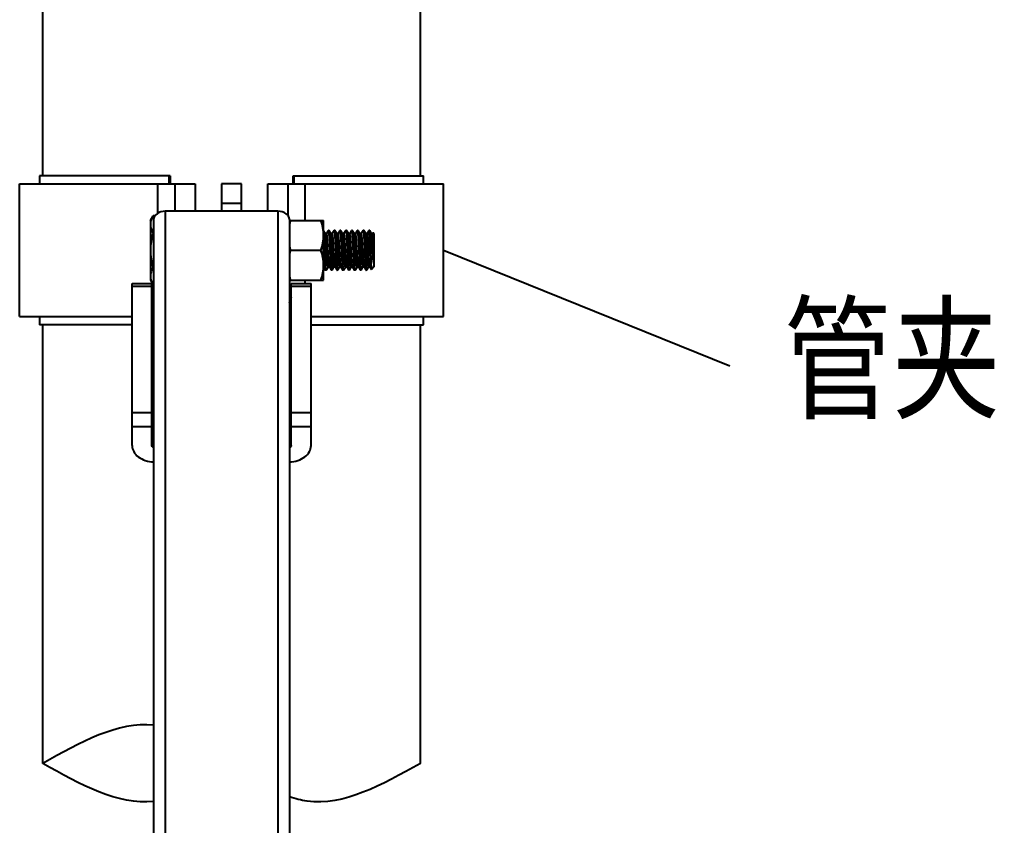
# Model space of a CAD drawing. Extents: x 69728788 to 150676229, y 20333219 to 43663798.
# Drawn here: x 75263485 to 75265949, y 20696570 to 20698604 of the extents above; entities that cross this region are included whole.
import ezdxf

# ---------------------------------------------------------------- set-up
doc = ezdxf.new("R2010")
doc.units = 0
doc.header["$LTSCALE"] = 1000
doc.header["$MEASUREMENT"] = 0
doc.layers.get('0').update_dxf_attribs({"linetype": 'CONTINUOUS'})
doc.dimstyles.get("Standard").update_dxf_attribs({"dimtxt": 0.18, "dimasz": 0.18, "dimexe": 0.18, "dimexo": 0.0625, "dimgap": 0.09, "dimtad": 0, "dimtih": 1, "dimtoh": 1, "dimdec": 4, "dimzin": 0, "dimdsep": 46, "dimtxsty": 'Standard', "dimcen": 0.09, "dimadec": 0, "dimazin": 0, "dimtfac": 1, "dimtdec": 4, "dimtofl": 0, "dimtmove": 0, "dimatfit": 3, "dimfxl": 1, "dimtolj": 1, "dimtzin": 0, "dimarcsym": 0})

# ---------------------------------------------------------------- blocks, each defined once
blk = doc.blocks.new('gfhhrryyfd')
at = {"linetype": 'Continuous'}
for p, q in [((3694597.7, -1751968.5), (3694597.7, -1751320.3)), ((3695551.2, -1751968.5), (3695551.2, -1751341.2)), ((3694589.4, -1751968.5), (3694589.4, -1751989.4)), ((3694919.2, -1751968.5), (3694589.4, -1751968.5)), ((3694916.5, -1751968.5), (3694916.5, -1751989.4)), ((3694919.2, -1751968.5), (3694919.2, -1751989.4)), ((3695229.7, -1751989.4), (3695229.7, -1751968.5)), ((3695229.7, -1751968.5), (3695559.5, -1751968.5)), ((3695232.4, -1751989.4), (3695232.4, -1751968.5)), ((3695559.5, -1751989.4), (3695559.5, -1751968.5)), ((3694539.2, -1752324), (3694539.2, -1751989.4)), ((3694539.2, -1751989.4), (3694982.4, -1751989.4)), ((3694888.6, -1752063.1), (3694888.6, -1751989.4)), ((3694932.3, -1752058.4), (3694932.3, -1751989.4)), ((3694982.4, -1751989.4), (3694982.4, -1752058.4)), ((3695049.3, -1751989.4), (3695049.3, -1752058.4)), ((3695099.5, -1751989.4), (3695049.3, -1751989.4)), ((3695099.5, -1752058.4), (3695099.5, -1751989.4)), ((3695166.4, -1752058.4), (3695166.4, -1751989.4)), ((3695166.4, -1751989.4), (3695609.7, -1751989.4)), ((3695216.6, -1751989.4), (3695216.6, -1752068.7)), ((3695260.3, -1752081.4), (3695260.3, -1751989.4)), ((3695609.7, -1752324), (3695609.7, -1751989.4)), ((3695099.5, -1752038.4), (3695049.3, -1752038.4)), ((3694869.5, -1752081.4), (3694876.3, -1752069.8)), ((3694881.1, -1752069.8), (3694876.3, -1752069.8)), ((3694907.2, -1752058.4), (3694907.2, -1754280)), ((3695191.5, -1752058.4), (3694907.2, -1752058.4)), ((3695191.5, -1752058.4), (3695191.5, -1754280)), ((3694869.5, -1752081.4), (3694869.5, -1752232)), ((3694877.9, -1752079.1), (3694877.9, -1754501.7)), ((3695220.8, -1752079.1), (3695220.8, -1754501.7)), ((3695220.8, -1752081.4), (3695307, -1752081.4)), ((3695307, -1752231.9), (3695307, -1752081.4)), ((3694877.9, -1752113.2), (3694876.3, -1752113.2)), ((3695311, -1752114.6), (3695307, -1752107.7)), ((3695314.4, -1752114.4), (3695310.9, -1752114.4)), ((3695318.8, -1752106.7), (3695314.3, -1752114.4)), ((3695318.8, -1752106.7), (3695319, -1752106.5)), ((3695320.8, -1752106.5), (3695319, -1752106.5)), ((3695321, -1752106.7), (3695320.8, -1752106.5)), ((3695325.6, -1752114.6), (3695321, -1752106.7)), ((3695329, -1752114.4), (3695325.5, -1752114.4)), ((3695325.7, -1752114.8), (3695325.6, -1752114.6)), ((3695333.4, -1752106.7), (3695328.9, -1752114.4)), ((3695333.4, -1752106.7), (3695333.6, -1752106.5)), ((3695335.4, -1752106.5), (3695333.6, -1752106.5)), ((3695335.6, -1752106.7), (3695335.4, -1752106.5)), ((3695340.2, -1752114.6), (3695335.6, -1752106.7)), ((3695343.7, -1752114.4), (3695340.1, -1752114.4)), ((3695348.1, -1752106.7), (3695343.6, -1752114.4)), ((3695348.1, -1752106.7), (3695348.2, -1752106.5)), ((3695350.1, -1752106.5), (3695348.2, -1752106.5)), ((3695350.3, -1752106.7), (3695350.1, -1752106.5)), ((3695354.9, -1752114.6), (3695350.3, -1752106.7)), ((3695350.5, -1752107.5), (3695350.3, -1752106.7)), ((3695358.3, -1752114.4), (3695354.8, -1752114.4)), ((3695355.1, -1752115.3), (3695354.9, -1752114.6)), ((3695362.7, -1752106.7), (3695358.2, -1752114.4)), ((3695358.8, -1752115.3), (3695358.3, -1752114.4)), ((3695362.7, -1752106.7), (3695362.9, -1752106.5)), ((3695362.9, -1752106.5), (3695363.3, -1752107.5)), ((3695364.7, -1752106.5), (3695362.9, -1752106.5)), ((3695364.9, -1752106.7), (3695364.7, -1752106.5)), ((3695369.5, -1752114.6), (3695364.9, -1752106.7)), ((3695372.9, -1752114.4), (3695369.4, -1752114.4)), ((3695369.6, -1752114.8), (3695369.5, -1752114.6)), ((3695377.3, -1752106.7), (3695372.8, -1752114.4)), ((3695377.3, -1752106.7), (3695377.5, -1752106.5)), ((3695379.3, -1752106.5), (3695377.5, -1752106.5)), ((3695379.5, -1752106.7), (3695379.3, -1752106.5)), ((3695384.2, -1752114.6), (3695379.5, -1752106.7)), ((3695387.6, -1752114.4), (3695384, -1752114.4)), ((3695392, -1752106.7), (3695387.5, -1752114.4)), ((3695392, -1752106.7), (3695392.2, -1752106.5)), ((3695394, -1752106.5), (3695392.2, -1752106.5)), ((3695394.2, -1752106.7), (3695394, -1752106.5)), ((3695398.8, -1752114.6), (3695394.2, -1752106.7)), ((3695402.2, -1752114.4), (3695398.7, -1752114.4)), ((3695406.6, -1752106.7), (3695402.1, -1752114.4)), ((3695406.6, -1752106.7), (3695406.8, -1752106.5)), ((3695408.6, -1752106.5), (3695406.8, -1752106.5)), ((3695408.8, -1752106.7), (3695408.6, -1752106.5)), ((3695413.4, -1752114.6), (3695408.8, -1752106.7)), ((3695416.8, -1752114.4), (3695413.3, -1752114.4)), ((3695413.5, -1752114.8), (3695413.4, -1752114.6)), ((3695421.2, -1752106.7), (3695416.8, -1752114.4)), ((3695421.4, -1752106.5), (3695421.2, -1752106.7)), ((3695423.3, -1752106.5), (3695421.4, -1752106.5)), ((3695423.4, -1752106.7), (3695423.3, -1752106.5)), ((3695428.1, -1752114.6), (3695423.4, -1752106.7)), ((3695431.5, -1752114.4), (3695428, -1752114.4)), ((3695432.1, -1752113.1), (3695431.4, -1752114.4)), ((3695434.1, -1752114.9), (3695432.3, -1752113.1)), ((3695434.1, -1752114.9), (3695434.1, -1752198.5)), ((3695425.7, -1752170.1), (3695425.7, -1752132)), ((3695433.7, -1752131.7), (3695433.7, -1752190.5)), ((3695223.3, -1752156.7), (3695300.2, -1752156.7)), ((3694877.9, -1752200.1), (3694876.3, -1752200.1)), ((3695307, -1752198.9), (3695311.5, -1752206.7)), ((3695313.7, -1752206.7), (3695318.2, -1752199)), ((3695318.1, -1752198.9), (3695321.6, -1752198.9)), ((3695321.5, -1752198.7), (3695326.1, -1752206.7)), ((3695328.3, -1752206.7), (3695332.8, -1752199)), ((3695332.7, -1752198.9), (3695336.2, -1752198.9)), ((3695336.1, -1752198.7), (3695336.1, -1752198.6)), ((3695336.1, -1752198.7), (3695340.7, -1752206.7)), ((3695342.9, -1752206.7), (3695347.4, -1752199)), ((3695347.3, -1752198.9), (3695350.9, -1752198.9)), ((3695350.8, -1752198.7), (3695355.4, -1752206.7)), ((3695357.6, -1752206.7), (3695362.1, -1752199)), ((3695362, -1752198.9), (3695365.5, -1752198.9)), ((3695365.4, -1752198.7), (3695370, -1752206.7)), ((3695372.2, -1752206.7), (3695376.7, -1752199)), ((3695376.6, -1752198.9), (3695380.1, -1752198.9)), ((3695380, -1752198.7), (3695384.6, -1752206.7)), ((3695386.8, -1752206.7), (3695391.3, -1752199)), ((3695391.2, -1752198.9), (3695394.8, -1752198.9)), ((3695394.7, -1752198.7), (3695399.3, -1752206.7)), ((3695401.5, -1752206.7), (3695406, -1752199)), ((3695405.9, -1752198.9), (3695409.4, -1752198.9)), ((3695409.3, -1752198.7), (3695413.9, -1752206.7)), ((3695416.1, -1752206.7), (3695420.6, -1752199)), ((3695420.5, -1752198.9), (3695424, -1752198.9)), ((3695423.9, -1752198.7), (3695424, -1752198.9)), ((3695424, -1752198.9), (3695427.5, -1752204.9)), ((3695434.1, -1752198.5), (3695427.6, -1752204.9)), ((3695311.5, -1752206.7), (3695311.7, -1752206.9)), ((3695313.5, -1752206.9), (3695311.7, -1752206.9)), ((3695313.7, -1752206.7), (3695313.5, -1752206.9)), ((3695326.1, -1752206.7), (3695326.3, -1752206.9)), ((3695328.1, -1752206.9), (3695326.3, -1752206.9)), ((3695328.3, -1752206.7), (3695328.1, -1752206.9)), ((3695340.7, -1752206.7), (3695340.9, -1752206.9)), ((3695342.8, -1752206.9), (3695340.9, -1752206.9)), ((3695342.9, -1752206.7), (3695342.8, -1752206.9)), ((3695355.4, -1752206.7), (3695355.6, -1752206.9)), ((3695357.4, -1752206.9), (3695355.6, -1752206.9)), ((3695357.6, -1752206.7), (3695357.4, -1752206.9)), ((3695370, -1752206.7), (3695370.2, -1752206.9)), ((3695372, -1752206.9), (3695370.2, -1752206.9)), ((3695372.2, -1752206.7), (3695372, -1752206.9)), ((3695384.6, -1752206.7), (3695384.8, -1752206.9)), ((3695386.7, -1752206.9), (3695384.8, -1752206.9)), ((3695386.8, -1752206.7), (3695386.7, -1752206.9)), ((3695399.3, -1752206.7), (3695399.5, -1752206.9)), ((3695401.3, -1752206.9), (3695399.5, -1752206.9)), ((3695401.5, -1752206.7), (3695401.3, -1752206.9)), ((3695413.9, -1752206.7), (3695414.1, -1752206.9)), ((3695415.9, -1752206.9), (3695414.1, -1752206.9)), ((3695416.1, -1752206.7), (3695415.9, -1752206.9)), ((3695427.5, -1752204.9), (3695427.6, -1752204.9)), ((3694823.5, -1752649.8), (3694823.5, -1752240.3)), ((3694823.5, -1752240.3), (3694873.7, -1752240.3)), ((3694823.5, -1752247.6), (3694873.7, -1752247.6)), ((3694869.5, -1752232), (3694874.2, -1752240)), ((3694873.7, -1752649.8), (3694873.7, -1752240.3)), ((3694877.9, -1752243.6), (3694876.3, -1752243.6)), ((3695220.8, -1752231.9), (3695307, -1752231.9)), ((3695225, -1752649.8), (3695225, -1752240.3)), ((3695225, -1752240.3), (3695275.2, -1752240.3)), ((3695225, -1752247.6), (3695275.2, -1752247.6)), ((3695260.3, -1752240.3), (3695260.3, -1752231.9)), ((3695275.2, -1752649.8), (3695275.2, -1752240.3)), ((3695225, -1752261.2), (3695220.8, -1752258.2)), ((3695225, -1752279.9), (3695224.6, -1752280.2)), ((3694539.2, -1752324), (3694823.5, -1752324)), ((3694589.4, -1752324), (3694589.4, -1752344.9)), ((3694823.5, -1752344.9), (3694589.4, -1752344.9)), ((3694597.7, -1753451.9), (3694597.7, -1752344.9)), ((3695275.2, -1752324), (3695609.7, -1752324)), ((3695275.2, -1752344.9), (3695559.5, -1752344.9)), ((3695551.2, -1753451.9), (3695551.2, -1752344.9)), ((3695559.5, -1752344.9), (3695559.5, -1752324)), ((3694873.7, -1752567), (3694823.5, -1752567)), ((3695275.2, -1752567), (3695225, -1752567)), ((3694873.7, -1752602.5), (3694823.5, -1752602.5)), ((3695275.2, -1752602.5), (3695225, -1752602.5))]:
    blk.add_line(p, q, dxfattribs=at)
blk.add_lwpolyline([(3695220.8, -1752289.4), (3695223.3, -1752282.9), (3695225, -1752279.4)], dxfattribs=at)
for centre, radius, start, end in [((3695373.6, -1752131.7), 158.4, 161.5104, 164.6888), ((3695373.6, -1752106.4), 158.4, 195.3112, 198.4896), ((3691607.2, -1752323.5), 3704.6, 2.5803, 2.9163), ((3695373.6, -1752206.9), 158.4, 161.5104, 164.6888), ((3695373.6, -1752181.7), 158.4, 195.3112, 198.4896), ((3694936.2, -1752208.9), 69.2, 206.641, 210.0621), ((3695320.9, -1752339.1), 115.2, 149.4462, 150.2362), ((3695231.4, -1752283.2), 17.3, 240.2296, 242.1247)]:
    blk.add_arc(centre, radius, start, end, dxfattribs=at)
for points, knots in [([(3694876.3, -1752069.8), (3694875.7, -1752070.7), (3694873.6, -1752074.6), (3694871.9, -1752078.6), (3694871, -1752081.8)], [0, 0, 0, 0, 0.257362, 1, 1, 1, 1]), ([(3694907.2, -1752058.4), (3694900, -1752058.4), (3694886.6, -1752061.1), (3694877.9, -1752073.4), (3694877.9, -1752079.1)], [0, 0, 0, 0, 0.559767, 1, 1, 1, 1]), ([(3695220.8, -1752079.1), (3695220.8, -1752073.4), (3695212.1, -1752061.1), (3695198.7, -1752058.4), (3695191.5, -1752058.4)], [0, 0, 0, 0, 0.440233, 1, 1, 1, 1]), ([(3694871, -1752081.8), (3694870.7, -1752082.6), (3694869.9, -1752085.7), (3694869.5, -1752089), (3694869.5, -1752091.5)], [0, 0, 0, 0, 0.253622, 1, 1, 1, 1]), ([(3694869.5, -1752091.5), (3694869.5, -1752095.2), (3694870.9, -1752102.9), (3694874.3, -1752109.8), (3694876.3, -1752113.2)], [0, 0, 0, 0, 0.485077, 1, 1, 1, 1]), ([(3695307, -1752119.1), (3695307, -1752112.7), (3695305.7, -1752099.9), (3695302.3, -1752087.5), (3695300.2, -1752081.4)], [0, 0, 0, 0, 0.498127, 1, 1, 1, 1]), ([(3695300.2, -1752156.7), (3695302.3, -1752150.6), (3695305.7, -1752138.2), (3695307, -1752125.4), (3695307, -1752119.1)], [0, 0, 0, 0, 0.501873, 1, 1, 1, 1]), ([(3695309.8, -1752156.7), (3695309.4, -1752147), (3695308.8, -1752133.7), (3695307.8, -1752117.9), (3695307.3, -1752111.8), (3695307, -1752109.3)], [0, 0, 0, 0, 0.612202, 0.845734, 1, 1, 1, 1]), ([(3695318.1, -1752198.9), (3695318, -1752198.9), (3695317.8, -1752198.6), (3695317.5, -1752197.6), (3695317.1, -1752195.4), (3695316.7, -1752191.8), (3695316.3, -1752186.9), (3695315.8, -1752180.9), (3695315.4, -1752174), (3695315, -1752166.5), (3695314.4, -1752156.1), (3695313.8, -1752145.7), (3695313.2, -1752135.8), (3695312.8, -1752129.4), (3695312.3, -1752123.9), (3695312, -1752119.6), (3695311.5, -1752116.6), (3695311.2, -1752115.1), (3695311, -1752114.6)], [0, 0, 0, 0, 0.003455, 0.010693, 0.037891, 0.081614, 0.140407, 0.212192, 0.294399, 0.384075, 0.47799, 0.664974, 0.751306, 0.828652, 0.894237, 0.945722, 0.98132, 1, 1, 1, 1]), ([(3695321.5, -1752198.7), (3695321.2, -1752198.3), (3695320.9, -1752196.7), (3695320.5, -1752193.8), (3695320.1, -1752189.5), (3695319.7, -1752184), (3695319.2, -1752177.5), (3695318.6, -1752167.7), (3695318.1, -1752157.3), (3695317.5, -1752146.8), (3695317.1, -1752139.3), (3695316.6, -1752132.5), (3695316.2, -1752126.5), (3695315.8, -1752121.6), (3695315.4, -1752118), (3695315, -1752115.7), (3695314.7, -1752114.7), (3695314.5, -1752114.4), (3695314.4, -1752114.4)], [0, 0, 0, 0, 0.018679, 0.054277, 0.105763, 0.171349, 0.248695, 0.335028, 0.52201, 0.615925, 0.7056, 0.787808, 0.859593, 0.918387, 0.96211, 0.989308, 0.996544, 1, 1, 1, 1]), ([(3695319, -1752106.5), (3695319.1, -1752106.5), (3695319.3, -1752106.9), (3695319.5, -1752107.6), (3695319.7, -1752108.8), (3695320, -1752111.3), (3695320.4, -1752115.5), (3695320.8, -1752121.6), (3695321.3, -1752129.2), (3695321.7, -1752137.7), (3695322.2, -1752147), (3695322.5, -1752153.4), (3695322.6, -1752156.7)], [0, 0, 0, 0, 0.0066, 0.021626, 0.045785, 0.07899, 0.171387, 0.295464, 0.446521, 0.618791, 0.80567, 1, 1, 1, 1]), ([(3695324.5, -1752156.7), (3695324.2, -1752150.6), (3695323.8, -1752141.7), (3695323.2, -1752130.4), (3695322.8, -1752123), (3695322.3, -1752116.9), (3695322, -1752112.1), (3695321.5, -1752108.8), (3695321.3, -1752107.1), (3695321, -1752106.7)], [0, 0, 0, 0, 0.364471, 0.530917, 0.679032, 0.803712, 0.900705, 0.96676, 1, 1, 1, 1]), ([(3695332.7, -1752198.9), (3695332.6, -1752198.9), (3695332.4, -1752198.6), (3695332.1, -1752197.7), (3695331.7, -1752195.5), (3695331.3, -1752191.9), (3695330.9, -1752187.1), (3695330.5, -1752181.2), (3695330, -1752174.4), (3695329.6, -1752167), (3695329, -1752156.6), (3695328.4, -1752144.1), (3695327.7, -1752132.4), (3695327, -1752124.4), (3695326.6, -1752120), (3695326.2, -1752116.9), (3695325.9, -1752115.3), (3695325.7, -1752114.8)], [0, 0, 0, 0, 0.003417, 0.010553, 0.037343, 0.080422, 0.138384, 0.209216, 0.290427, 0.379147, 0.472236, 0.658297, 0.82249, 0.888984, 0.941829, 0.979209, 1, 1, 1, 1]), ([(3695336.1, -1752198.6), (3695335.8, -1752198.1), (3695335.5, -1752196.5), (3695335.1, -1752193.4), (3695334.7, -1752189), (3695334.1, -1752181), (3695333.4, -1752169.3), (3695332.7, -1752156.8), (3695332.1, -1752146.4), (3695331.7, -1752139), (3695331.2, -1752132.2), (3695330.8, -1752126.3), (3695330.4, -1752121.5), (3695330, -1752117.9), (3695329.6, -1752115.7), (3695329.3, -1752114.7), (3695329.1, -1752114.4), (3695329, -1752114.4)], [0, 0, 0, 0, 0.020588, 0.057799, 0.110514, 0.176922, 0.341067, 0.527216, 0.620384, 0.709195, 0.790501, 0.861424, 0.919465, 0.962605, 0.989434, 0.996579, 1, 1, 1, 1]), ([(3695333.6, -1752106.5), (3695333.7, -1752106.5), (3695333.9, -1752106.9), (3695334.1, -1752107.6), (3695334.3, -1752108.8), (3695334.7, -1752111.3), (3695335, -1752115.5), (3695335.5, -1752121.6), (3695335.9, -1752129.2), (3695336.4, -1752137.7), (3695336.8, -1752147), (3695337.1, -1752153.4), (3695337.3, -1752156.7)], [0, 0, 0, 0, 0.006597, 0.021619, 0.045777, 0.07898, 0.171374, 0.295442, 0.446496, 0.618772, 0.805666, 1, 1, 1, 1]), ([(3695339.1, -1752156.7), (3695338.8, -1752150.6), (3695338.4, -1752141.7), (3695337.8, -1752130.4), (3695337.4, -1752123), (3695337, -1752116.9), (3695336.6, -1752112.1), (3695336.1, -1752108.8), (3695335.9, -1752107.1), (3695335.6, -1752106.7)], [0, 0, 0, 0, 0.364465, 0.530905, 0.679014, 0.8037, 0.900701, 0.966759, 1, 1, 1, 1]), ([(3695347.3, -1752198.9), (3695347.2, -1752198.9), (3695347, -1752198.6), (3695346.7, -1752197.6), (3695346.4, -1752195.4), (3695346, -1752191.8), (3695345.5, -1752186.9), (3695345.1, -1752180.9), (3695344.7, -1752174), (3695344.2, -1752166.5), (3695343.6, -1752156.1), (3695343.1, -1752145.7), (3695342.5, -1752135.8), (3695342.1, -1752129.4), (3695341.6, -1752123.9), (3695341.2, -1752119.6), (3695340.8, -1752116.6), (3695340.5, -1752115.1), (3695340.2, -1752114.6)], [0, 0, 0, 0, 0.003456, 0.010692, 0.037889, 0.081613, 0.140407, 0.212192, 0.2944, 0.384075, 0.47799, 0.664972, 0.751305, 0.828651, 0.894236, 0.945723, 0.981321, 1, 1, 1, 1]), ([(3695350.8, -1752198.7), (3695350.5, -1752198.3), (3695350.2, -1752196.7), (3695349.8, -1752193.8), (3695349.4, -1752189.5), (3695348.9, -1752184), (3695348.5, -1752177.5), (3695347.9, -1752167.7), (3695347.4, -1752157.3), (3695346.8, -1752146.8), (3695346.3, -1752139.3), (3695345.9, -1752132.5), (3695345.5, -1752126.5), (3695345, -1752121.6), (3695344.6, -1752118), (3695344.3, -1752115.7), (3695344, -1752114.7), (3695343.8, -1752114.4), (3695343.7, -1752114.4)], [0, 0, 0, 0, 0.01868, 0.054278, 0.105764, 0.171348, 0.248694, 0.335026, 0.52201, 0.615925, 0.705601, 0.787808, 0.859593, 0.918386, 0.962109, 0.989306, 0.996545, 1, 1, 1, 1]), ([(3695348.2, -1752106.5), (3695348.4, -1752106.5), (3695348.6, -1752106.9), (3695348.7, -1752107.6), (3695349, -1752108.8), (3695349.3, -1752111.3), (3695349.7, -1752115.5), (3695350.1, -1752121.6), (3695350.6, -1752129.2), (3695351, -1752137.7), (3695351.5, -1752147), (3695351.8, -1752153.4), (3695351.9, -1752156.7)], [0, 0, 0, 0, 0.006599, 0.021622, 0.045782, 0.078987, 0.171389, 0.295466, 0.446515, 0.618783, 0.80567, 1, 1, 1, 1]), ([(3695353.7, -1752156.7), (3695353.5, -1752151.1), (3695353, -1752140.4), (3695352.2, -1752126.1), (3695351.6, -1752116.1), (3695351, -1752110.3), (3695350.7, -1752108.3), (3695350.5, -1752107.5)], [0, 0, 0, 0, 0.342843, 0.645753, 0.873522, 0.950589, 1, 1, 1, 1]), ([(3695362, -1752198.9), (3695361.9, -1752198.9), (3695361.7, -1752198.6), (3695361.4, -1752197.7), (3695361, -1752195.6), (3695360.6, -1752192.3), (3695360.2, -1752187.6), (3695359.8, -1752182), (3695359.4, -1752175.5), (3695359, -1752168.3), (3695358.4, -1752158.3), (3695357.7, -1752145.9), (3695356.9, -1752132.7), (3695356.3, -1752123.3), (3695355.6, -1752117.9), (3695355.3, -1752116), (3695355.1, -1752115.3)], [0, 0, 0, 0, 0.003318, 0.010166, 0.035831, 0.077124, 0.132774, 0.200951, 0.279376, 0.365418, 0.456184, 0.639607, 0.805161, 0.930787, 0.973175, 1, 1, 1, 1]), ([(3695365.4, -1752198.7), (3695365.1, -1752198.3), (3695364.9, -1752196.9), (3695364.5, -1752194.3), (3695364.1, -1752190.5), (3695363.7, -1752185.6), (3695363.3, -1752179.8), (3695362.7, -1752170.8), (3695362.1, -1752158.7), (3695361.3, -1752144.5), (3695360.5, -1752131.8), (3695359.9, -1752122.9), (3695359.2, -1752117.8), (3695358.9, -1752116), (3695358.8, -1752115.3)], [0, 0, 0, 0, 0.017152, 0.049306, 0.095685, 0.154891, 0.225083, 0.30406, 0.478231, 0.655625, 0.814053, 0.933743, 0.974201, 1, 1, 1, 1]), ([(3695363.3, -1752107.5), (3695363.5, -1752108.3), (3695363.8, -1752110.3), (3695364.4, -1752116.1), (3695365, -1752126.1), (3695365.8, -1752140.4), (3695366.3, -1752151.1), (3695366.5, -1752156.7)], [0, 0, 0, 0, 0.049411, 0.126478, 0.354247, 0.657157, 1, 1, 1, 1]), ([(3695368.4, -1752156.7), (3695368.1, -1752150.6), (3695367.7, -1752141.7), (3695367.1, -1752130.4), (3695366.7, -1752123), (3695366.2, -1752116.9), (3695365.9, -1752112.1), (3695365.4, -1752108.8), (3695365.2, -1752107.1), (3695364.9, -1752106.7)], [0, 0, 0, 0, 0.364462, 0.530907, 0.679025, 0.803712, 0.900706, 0.96676, 1, 1, 1, 1]), ([(3695376.6, -1752198.9), (3695376.5, -1752198.9), (3695376.3, -1752198.6), (3695376, -1752197.7), (3695375.6, -1752195.5), (3695375.2, -1752192), (3695374.8, -1752187.2), (3695374.4, -1752181.3), (3695374, -1752174.5), (3695373.5, -1752167.2), (3695373, -1752156.8), (3695372.3, -1752144.4), (3695371.6, -1752132.6), (3695371, -1752124.7), (3695370.6, -1752120.2), (3695370.1, -1752117.1), (3695369.8, -1752115.4), (3695369.6, -1752114.8)], [0, 0, 0, 0, 0.003402, 0.010497, 0.037127, 0.079951, 0.137583, 0.208037, 0.288851, 0.377191, 0.469951, 0.655642, 0.820036, 0.88689, 0.940273, 0.978363, 1, 1, 1, 1]), ([(3695380, -1752198.7), (3695379.8, -1752198.3), (3695379.5, -1752196.7), (3695379, -1752193.8), (3695378.6, -1752189.5), (3695378.2, -1752184), (3695377.8, -1752177.5), (3695377.2, -1752167.7), (3695376.6, -1752157.3), (3695376, -1752146.8), (3695375.6, -1752139.3), (3695375.2, -1752132.5), (3695374.7, -1752126.5), (3695374.3, -1752121.6), (3695373.9, -1752118), (3695373.5, -1752115.7), (3695373.2, -1752114.7), (3695373, -1752114.4), (3695372.9, -1752114.4)], [0, 0, 0, 0, 0.01868, 0.054279, 0.105766, 0.17135, 0.248697, 0.335029, 0.522011, 0.615926, 0.705602, 0.78781, 0.859595, 0.918388, 0.962111, 0.989307, 0.996546, 1, 1, 1, 1]), ([(3695377.5, -1752106.5), (3695377.6, -1752106.5), (3695377.8, -1752106.9), (3695378, -1752107.6), (3695378.2, -1752108.8), (3695378.6, -1752111.3), (3695379, -1752115.5), (3695379.4, -1752121.6), (3695379.8, -1752129.2), (3695380.3, -1752137.7), (3695380.7, -1752147), (3695381, -1752153.4), (3695381.2, -1752156.7)], [0, 0, 0, 0, 0.0066, 0.021625, 0.045784, 0.078988, 0.171384, 0.29546, 0.446516, 0.618789, 0.80567, 1, 1, 1, 1]), ([(3695383, -1752156.7), (3695382.7, -1752150.6), (3695382.3, -1752141.7), (3695381.7, -1752130.4), (3695381.3, -1752123), (3695380.9, -1752116.9), (3695380.5, -1752112.1), (3695380, -1752108.8), (3695379.8, -1752107.1), (3695379.5, -1752106.7)], [0, 0, 0, 0, 0.364471, 0.530917, 0.679031, 0.803711, 0.900704, 0.96676, 1, 1, 1, 1]), ([(3695391.2, -1752198.9), (3695391.2, -1752198.9), (3695390.9, -1752198.6), (3695390.7, -1752197.6), (3695390.3, -1752195.4), (3695389.9, -1752191.8), (3695389.4, -1752186.9), (3695389, -1752180.9), (3695388.6, -1752174), (3695388.1, -1752166.5), (3695387.6, -1752156.1), (3695387, -1752145.7), (3695386.4, -1752135.8), (3695386, -1752129.4), (3695385.5, -1752123.9), (3695385.1, -1752119.6), (3695384.7, -1752116.6), (3695384.4, -1752115.1), (3695384.2, -1752114.6)], [0, 0, 0, 0, 0.003456, 0.010692, 0.037889, 0.081613, 0.140406, 0.212192, 0.2944, 0.384075, 0.477989, 0.664972, 0.751304, 0.828651, 0.894236, 0.945722, 0.981321, 1, 1, 1, 1]), ([(3695394.7, -1752198.7), (3695394.4, -1752198.3), (3695394.1, -1752196.7), (3695393.7, -1752193.8), (3695393.3, -1752189.5), (3695392.8, -1752184), (3695392.4, -1752177.5), (3695391.8, -1752167.7), (3695391.3, -1752157.3), (3695390.7, -1752146.8), (3695390.2, -1752139.3), (3695389.8, -1752132.5), (3695389.4, -1752126.5), (3695389, -1752121.6), (3695388.6, -1752118), (3695388.2, -1752115.7), (3695387.9, -1752114.7), (3695387.7, -1752114.4), (3695387.6, -1752114.4)], [0, 0, 0, 0, 0.01868, 0.054278, 0.105764, 0.171348, 0.248694, 0.335027, 0.52201, 0.615925, 0.705601, 0.787808, 0.859593, 0.918386, 0.962109, 0.989306, 0.996546, 1, 1, 1, 1]), ([(3695392.2, -1752106.5), (3695392.3, -1752106.5), (3695392.5, -1752106.9), (3695392.6, -1752107.6), (3695392.9, -1752108.8), (3695393.2, -1752111.3), (3695393.6, -1752115.5), (3695394, -1752121.6), (3695394.5, -1752129.2), (3695394.9, -1752137.7), (3695395.4, -1752147), (3695395.7, -1752153.4), (3695395.8, -1752156.7)], [0, 0, 0, 0, 0.006596, 0.021617, 0.045773, 0.078975, 0.171369, 0.295437, 0.446491, 0.618767, 0.805664, 1, 1, 1, 1]), ([(3695397.6, -1752156.7), (3695397.4, -1752150.6), (3695396.9, -1752141.7), (3695396.4, -1752130.4), (3695395.9, -1752123), (3695395.5, -1752116.9), (3695395.1, -1752112.1), (3695394.7, -1752108.8), (3695394.4, -1752107.1), (3695394.2, -1752106.7)], [0, 0, 0, 0, 0.364464, 0.530903, 0.679012, 0.803699, 0.9007, 0.966759, 1, 1, 1, 1]), ([(3695405.9, -1752198.9), (3695405.8, -1752198.9), (3695405.6, -1752198.6), (3695405.3, -1752197.6), (3695404.9, -1752195.4), (3695404.5, -1752191.8), (3695404.1, -1752186.9), (3695403.6, -1752180.9), (3695403.2, -1752174), (3695402.8, -1752166.5), (3695402.2, -1752156.1), (3695401.6, -1752145.7), (3695401, -1752135.8), (3695400.6, -1752129.4), (3695400.2, -1752123.9), (3695399.8, -1752119.6), (3695399.3, -1752116.6), (3695399.1, -1752115.1), (3695398.8, -1752114.6)], [0, 0, 0, 0, 0.003456, 0.010693, 0.037891, 0.081614, 0.140408, 0.212192, 0.2944, 0.384075, 0.47799, 0.664974, 0.751306, 0.828653, 0.894237, 0.945723, 0.981321, 1, 1, 1, 1]), ([(3695409.3, -1752198.7), (3695409, -1752198.3), (3695408.8, -1752196.7), (3695408.3, -1752193.8), (3695407.9, -1752189.5), (3695407.5, -1752184), (3695407.1, -1752177.5), (3695406.5, -1752167.7), (3695405.9, -1752157.3), (3695405.3, -1752146.8), (3695404.9, -1752139.3), (3695404.4, -1752132.5), (3695404, -1752126.5), (3695403.6, -1752121.6), (3695403.2, -1752118), (3695402.8, -1752115.7), (3695402.5, -1752114.7), (3695402.3, -1752114.4), (3695402.2, -1752114.4)], [0, 0, 0, 0, 0.018679, 0.054277, 0.105763, 0.171348, 0.248694, 0.335027, 0.52201, 0.615925, 0.7056, 0.787807, 0.859593, 0.918386, 0.96211, 0.989308, 0.996544, 1, 1, 1, 1]), ([(3695406.8, -1752106.5), (3695406.9, -1752106.5), (3695407.1, -1752106.9), (3695407.3, -1752107.6), (3695407.5, -1752108.8), (3695407.8, -1752111.3), (3695408.2, -1752115.5), (3695408.7, -1752121.6), (3695409.1, -1752129.2), (3695409.5, -1752137.7), (3695410, -1752147), (3695410.3, -1752153.4), (3695410.4, -1752156.7)], [0, 0, 0, 0, 0.006599, 0.021624, 0.045785, 0.078991, 0.171394, 0.295472, 0.446521, 0.618786, 0.80567, 1, 1, 1, 1]), ([(3695412.3, -1752156.7), (3695412, -1752150.6), (3695411.6, -1752141.7), (3695411, -1752130.4), (3695410.6, -1752123), (3695410.1, -1752116.9), (3695409.8, -1752112.1), (3695409.3, -1752108.8), (3695409.1, -1752107.1), (3695408.8, -1752106.7)], [0, 0, 0, 0, 0.364462, 0.530902, 0.679016, 0.803706, 0.900705, 0.96676, 1, 1, 1, 1]), ([(3695420.5, -1752198.9), (3695420.4, -1752198.9), (3695420.2, -1752198.6), (3695419.9, -1752197.7), (3695419.5, -1752195.5), (3695419.2, -1752192), (3695418.7, -1752187.2), (3695418.3, -1752181.3), (3695417.9, -1752174.6), (3695417.4, -1752167.3), (3695416.9, -1752157), (3695416.2, -1752144.5), (3695415.5, -1752132.8), (3695414.9, -1752124.8), (3695414.5, -1752120.3), (3695414, -1752117.1), (3695413.8, -1752115.4), (3695413.5, -1752114.8)], [0, 0, 0, 0, 0.003396, 0.010472, 0.037029, 0.079737, 0.13722, 0.207502, 0.288137, 0.376304, 0.468915, 0.654438, 0.818923, 0.885939, 0.939566, 0.977978, 1, 1, 1, 1]), ([(3695423.9, -1752198.7), (3695423.7, -1752198.3), (3695423.4, -1752196.7), (3695423, -1752193.8), (3695422.6, -1752189.5), (3695422.1, -1752184), (3695421.7, -1752177.5), (3695421.1, -1752167.7), (3695420.5, -1752157.3), (3695420, -1752146.8), (3695419.5, -1752139.3), (3695419.1, -1752132.5), (3695418.7, -1752126.5), (3695418.2, -1752121.6), (3695417.8, -1752118), (3695417.4, -1752115.7), (3695417.1, -1752114.7), (3695416.9, -1752114.4), (3695416.8, -1752114.4)], [0, 0, 0, 0, 0.01868, 0.054278, 0.105764, 0.171348, 0.248695, 0.335027, 0.52201, 0.615925, 0.705601, 0.787809, 0.859594, 0.918387, 0.96211, 0.989307, 0.996546, 1, 1, 1, 1]), ([(3695425.7, -1752170.1), (3695425.5, -1752166.3), (3695425.2, -1752158.7), (3695424.7, -1752147.4), (3695424.1, -1752136.6), (3695423.6, -1752126.9), (3695423.2, -1752119.6), (3695422.8, -1752114.8), (3695422.5, -1752111.9), (3695422.3, -1752109.7), (3695422, -1752108), (3695421.8, -1752107.1), (3695421.6, -1752106.5), (3695421.4, -1752106.5)], [0, 0, 0, 0, 0.178481, 0.358633, 0.531004, 0.686502, 0.81696, 0.870599, 0.915552, 0.951236, 0.977231, 0.993319, 1, 1, 1, 1]), ([(3695425.7, -1752132), (3695425.5, -1752128.7), (3695425.2, -1752122.8), (3695424.7, -1752116), (3695424.3, -1752111.6), (3695424.1, -1752109.3), (3695423.8, -1752107.8), (3695423.6, -1752106.9), (3695423.4, -1752106.7)], [0, 0, 0, 0, 0.386407, 0.692621, 0.809887, 0.900873, 0.96438, 1, 1, 1, 1]), ([(3695433.7, -1752190.5), (3695433, -1752183.7), (3695432.4, -1752172.8), (3695431.6, -1752157.8), (3695430.9, -1752145.6), (3695430.2, -1752134.4), (3695429.6, -1752126.2), (3695429.2, -1752120.9), (3695428.8, -1752118), (3695428.5, -1752116), (3695428.3, -1752115), (3695428.1, -1752114.6)], [0, 0, 0, 0, 0.266625, 0.430398, 0.595472, 0.747113, 0.871808, 0.920471, 0.958518, 0.985156, 1, 1, 1, 1]), ([(3695433.7, -1752131.7), (3695433.5, -1752129.3), (3695433.2, -1752125.1), (3695432.7, -1752120.2), (3695432.3, -1752117.2), (3695432.1, -1752115.7), (3695431.9, -1752114.9), (3695431.6, -1752114.4), (3695431.5, -1752114.4)], [0, 0, 0, 0, 0.414305, 0.728229, 0.842155, 0.925352, 0.97725, 1, 1, 1, 1]), ([(3695432.1, -1752113.1), (3695432.2, -1752113.1), (3695432.2, -1752113), (3695432.3, -1752113), (3695432.3, -1752113.1)], [0, 0, 0, 0, 0.579006, 1, 1, 1, 1]), ([(3695432.3, -1752113.1), (3695432.4, -1752113.2), (3695432.5, -1752113.7), (3695432.7, -1752114.7), (3695432.8, -1752116.4), (3695433, -1752118.5), (3695433.1, -1752121.2), (3695433.4, -1752125.6), (3695433.6, -1752129.2), (3695433.7, -1752131.7)], [0, 0, 0, 0, 0.026242, 0.082423, 0.168531, 0.283682, 0.426407, 0.594915, 1, 1, 1, 1]), ([(3695425.7, -1752132), (3695426.4, -1752137.4), (3695427.6, -1752148.4), (3695429.4, -1752164.2), (3695431.3, -1752178.3), (3695432.7, -1752186.9), (3695433.7, -1752190.5)], [0, 0, 0, 0, 0.276989, 0.559714, 0.812602, 1, 1, 1, 1]), ([(3695307, -1752194.3), (3695307, -1752187.9), (3695305.7, -1752175.1), (3695302.3, -1752162.8), (3695300.2, -1752156.7)], [0, 0, 0, 0, 0.498127, 1, 1, 1, 1]), ([(3695308, -1752156.7), (3695308.3, -1752162.8), (3695308.7, -1752171.6), (3695309.3, -1752183), (3695309.7, -1752190.3), (3695310.1, -1752196.5), (3695310.5, -1752201.3), (3695311, -1752204.5), (3695311.2, -1752206.2), (3695311.5, -1752206.7)], [0, 0, 0, 0, 0.364464, 0.530902, 0.679018, 0.803707, 0.900706, 0.966761, 1, 1, 1, 1]), ([(3695313.5, -1752206.9), (3695313.4, -1752206.9), (3695313.2, -1752206.5), (3695313, -1752205.8), (3695312.8, -1752204.5), (3695312.4, -1752202.1), (3695312, -1752197.9), (3695311.6, -1752191.7), (3695311.2, -1752184.2), (3695310.7, -1752175.6), (3695310.3, -1752166.3), (3695310, -1752159.9), (3695309.8, -1752156.7)], [0, 0, 0, 0, 0.006599, 0.021623, 0.045783, 0.078988, 0.171391, 0.295468, 0.446516, 0.618784, 0.80567, 1, 1, 1, 1]), ([(3695322.6, -1752156.7), (3695322.9, -1752162.8), (3695323.3, -1752171.6), (3695323.9, -1752183), (3695324.3, -1752190.3), (3695324.8, -1752196.5), (3695325.1, -1752201.3), (3695325.6, -1752204.5), (3695325.8, -1752206.2), (3695326.1, -1752206.7)], [0, 0, 0, 0, 0.364464, 0.530904, 0.679014, 0.8037, 0.900701, 0.966759, 1, 1, 1, 1]), ([(3695328.1, -1752206.9), (3695328, -1752206.9), (3695327.8, -1752206.5), (3695327.6, -1752205.8), (3695327.4, -1752204.5), (3695327.1, -1752202.1), (3695326.7, -1752197.9), (3695326.2, -1752191.7), (3695325.8, -1752184.2), (3695325.4, -1752175.6), (3695324.9, -1752166.3), (3695324.6, -1752159.9), (3695324.5, -1752156.7)], [0, 0, 0, 0, 0.006597, 0.021619, 0.045776, 0.078979, 0.171373, 0.295441, 0.446495, 0.61877, 0.805666, 1, 1, 1, 1]), ([(3695337.3, -1752156.7), (3695337.5, -1752162.8), (3695338, -1752171.6), (3695338.5, -1752183), (3695339, -1752190.3), (3695339.4, -1752196.5), (3695339.8, -1752201.3), (3695340.2, -1752204.5), (3695340.5, -1752206.2), (3695340.7, -1752206.7)], [0, 0, 0, 0, 0.364471, 0.530917, 0.679032, 0.803712, 0.900705, 0.96676, 1, 1, 1, 1]), ([(3695342.8, -1752206.9), (3695342.6, -1752206.9), (3695342.4, -1752206.5), (3695342.3, -1752205.8), (3695342, -1752204.5), (3695341.7, -1752202.1), (3695341.3, -1752197.9), (3695340.9, -1752191.7), (3695340.4, -1752184.2), (3695340, -1752175.6), (3695339.5, -1752166.3), (3695339.2, -1752159.9), (3695339.1, -1752156.7)], [0, 0, 0, 0, 0.0066, 0.021626, 0.045785, 0.078989, 0.171387, 0.295463, 0.44652, 0.618791, 0.80567, 1, 1, 1, 1]), ([(3695351.9, -1752156.7), (3695352.2, -1752162.8), (3695352.6, -1752171.6), (3695353.2, -1752183), (3695353.6, -1752190.3), (3695354, -1752196.5), (3695354.4, -1752201.3), (3695354.9, -1752204.5), (3695355.1, -1752206.2), (3695355.4, -1752206.7)], [0, 0, 0, 0, 0.364461, 0.530905, 0.679023, 0.803711, 0.900706, 0.96676, 1, 1, 1, 1]), ([(3695357.4, -1752206.9), (3695357.3, -1752206.9), (3695357.1, -1752206.5), (3695356.9, -1752205.8), (3695356.7, -1752204.5), (3695356.3, -1752202.1), (3695356, -1752197.9), (3695355.5, -1752191.7), (3695355.1, -1752184.2), (3695354.6, -1752175.6), (3695354.2, -1752166.3), (3695353.9, -1752159.9), (3695353.7, -1752156.7)], [0, 0, 0, 0, 0.006603, 0.021633, 0.045797, 0.079005, 0.17141, 0.29549, 0.446541, 0.6188, 0.805675, 1, 1, 1, 1]), ([(3695366.5, -1752156.7), (3695366.8, -1752162.8), (3695367.2, -1752171.6), (3695367.8, -1752183), (3695368.2, -1752190.3), (3695368.7, -1752196.5), (3695369, -1752201.3), (3695369.5, -1752204.5), (3695369.7, -1752206.2), (3695370, -1752206.7)], [0, 0, 0, 0, 0.364465, 0.530902, 0.679016, 0.803705, 0.900705, 0.96676, 1, 1, 1, 1]), ([(3695372, -1752206.9), (3695371.9, -1752206.9), (3695371.7, -1752206.5), (3695371.5, -1752205.8), (3695371.3, -1752204.5), (3695371, -1752202.1), (3695370.6, -1752197.9), (3695370.2, -1752191.7), (3695369.7, -1752184.2), (3695369.3, -1752175.6), (3695368.8, -1752166.3), (3695368.5, -1752159.9), (3695368.4, -1752156.7)], [0, 0, 0, 0, 0.006597, 0.021619, 0.045776, 0.07898, 0.17138, 0.295455, 0.446505, 0.618777, 0.805667, 1, 1, 1, 1]), ([(3695381.2, -1752156.7), (3695381.5, -1752162.8), (3695381.9, -1752171.6), (3695382.5, -1752183), (3695382.9, -1752190.3), (3695383.3, -1752196.5), (3695383.7, -1752201.3), (3695384.1, -1752204.5), (3695384.4, -1752206.2), (3695384.6, -1752206.7)], [0, 0, 0, 0, 0.364465, 0.530907, 0.679017, 0.803702, 0.900702, 0.966759, 1, 1, 1, 1]), ([(3695386.7, -1752206.9), (3695386.6, -1752206.9), (3695386.3, -1752206.5), (3695386.2, -1752205.8), (3695385.9, -1752204.5), (3695385.6, -1752202.1), (3695385.2, -1752197.9), (3695384.8, -1752191.7), (3695384.3, -1752184.2), (3695383.9, -1752175.6), (3695383.5, -1752166.3), (3695383.2, -1752159.9), (3695383, -1752156.7)], [0, 0, 0, 0, 0.006598, 0.021622, 0.04578, 0.078984, 0.171378, 0.295448, 0.446502, 0.618778, 0.805669, 1, 1, 1, 1]), ([(3695395.8, -1752156.7), (3695396.1, -1752162.8), (3695396.5, -1752171.6), (3695397.1, -1752183), (3695397.5, -1752190.3), (3695397.9, -1752196.5), (3695398.3, -1752201.3), (3695398.8, -1752204.5), (3695399, -1752206.2), (3695399.3, -1752206.7)], [0, 0, 0, 0, 0.364468, 0.530914, 0.67903, 0.803712, 0.900705, 0.966759, 1, 1, 1, 1]), ([(3695401.3, -1752206.9), (3695401.2, -1752206.9), (3695401, -1752206.5), (3695400.8, -1752205.8), (3695400.6, -1752204.5), (3695400.3, -1752202.1), (3695399.9, -1752197.9), (3695399.4, -1752191.7), (3695399, -1752184.2), (3695398.5, -1752175.6), (3695398.1, -1752166.3), (3695397.8, -1752159.9), (3695397.6, -1752156.7)], [0, 0, 0, 0, 0.006601, 0.021627, 0.045787, 0.078992, 0.171391, 0.295469, 0.446525, 0.618794, 0.80567, 1, 1, 1, 1]), ([(3695410.4, -1752156.7), (3695410.7, -1752162.8), (3695411.1, -1752171.6), (3695411.7, -1752183), (3695412.1, -1752190.3), (3695412.6, -1752196.5), (3695413, -1752201.3), (3695413.4, -1752204.5), (3695413.6, -1752206.2), (3695413.9, -1752206.7)], [0, 0, 0, 0, 0.364462, 0.530904, 0.679022, 0.80371, 0.900707, 0.966761, 1, 1, 1, 1]), ([(3695415.9, -1752206.9), (3695415.8, -1752206.9), (3695415.6, -1752206.5), (3695415.4, -1752205.8), (3695415.2, -1752204.5), (3695414.9, -1752202.1), (3695414.5, -1752197.9), (3695414.1, -1752191.7), (3695413.6, -1752184.2), (3695413.2, -1752175.6), (3695412.7, -1752166.3), (3695412.4, -1752159.9), (3695412.3, -1752156.7)], [0, 0, 0, 0, 0.006603, 0.021632, 0.045795, 0.079003, 0.171409, 0.295488, 0.446538, 0.618797, 0.805674, 1, 1, 1, 1]), ([(3695425.7, -1752170.1), (3695425.9, -1752174.6), (3695426.1, -1752181), (3695426.4, -1752189.2), (3695426.6, -1752194.2), (3695426.8, -1752198.3), (3695427, -1752201.5), (3695427.3, -1752203.5), (3695427.3, -1752204.6), (3695427.5, -1752204.9)], [0, 0, 0, 0, 0.386134, 0.553863, 0.699418, 0.819327, 0.910713, 0.971364, 1, 1, 1, 1]), ([(3694876.3, -1752200.1), (3694874.3, -1752203.6), (3694870.9, -1752210.5), (3694869.5, -1752218.2), (3694869.5, -1752221.9)], [0, 0, 0, 0, 0.514923, 1, 1, 1, 1]), ([(3695300.2, -1752231.9), (3695302.3, -1752225.9), (3695305.7, -1752213.5), (3695307, -1752200.7), (3695307, -1752194.3)], [0, 0, 0, 0, 0.501873, 1, 1, 1, 1]), ([(3694869.5, -1752221.9), (3694869.5, -1752224.3), (3694869.9, -1752227.6), (3694870.7, -1752230.8), (3694871, -1752231.6)], [0, 0, 0, 0, 0.746378, 1, 1, 1, 1]), ([(3694871, -1752231.6), (3694871.2, -1752232.3), (3694872.1, -1752235.2), (3694873.3, -1752237.9), (3694874.3, -1752240)], [0, 0, 0, 0, 0.245301, 1, 1, 1, 1]), ([(3695225.1, -1752275.1), (3695224.8, -1752275.5), (3695223.6, -1752277.3), (3695222.5, -1752279.1), (3695221.6, -1752280.5)], [0, 0, 0, 0, 0.23101, 1, 1, 1, 1]), ([(3694823.5, -1752649.8), (3694823.5, -1752655), (3694826.7, -1752666.2), (3694839.2, -1752679.4), (3694857, -1752688.2), (3694870.7, -1752690.7), (3694877.9, -1752691.1)], [0, 0, 0, 0, 0.210801, 0.445615, 0.71173, 1, 1, 1, 1]), ([(3694877.9, -1752654.9), (3694877.3, -1752654.6), (3694875.3, -1752653.6), (3694873.7, -1752651.4), (3694873.7, -1752649.8)], [0, 0, 0, 0, 0.2888, 1, 1, 1, 1]), ([(3695220.8, -1752691.1), (3695228, -1752690.7), (3695241.7, -1752688.2), (3695259.5, -1752679.4), (3695272, -1752666.2), (3695275.2, -1752655), (3695275.2, -1752649.8)], [0, 0, 0, 0, 0.28827, 0.554385, 0.789199, 1, 1, 1, 1]), ([(3695225, -1752649.8), (3695225, -1752650.3), (3695224.6, -1752652.6), (3695222.5, -1752654.2), (3695220.9, -1752654.9)], [0, 0, 0, 0, 0.22722, 1, 1, 1, 1]), ([(3695551.2, -1753451.9), (3695454.2, -1753506.2), (3695341.6, -1753569.2), (3695235.5, -1753541.2), (3695220.8, -1753536)], [0, 0, 0, 0, 3.604997, 4.187553, 4.187553, 4.187553, 4.187553])]:
    blk.add_open_spline(points, degree=3, knots=knots, dxfattribs=at)
for points in [[(3694876.3, -1752113.2), (3694872.2, -1752127.3), (3694869.5, -1752142), (3694869.5, -1752156.7)], [(3694869.5, -1752156.7), (3694869.5, -1752171.3), (3694872.2, -1752186.1), (3694876.3, -1752200.1)], [(3694873.7, -1752295), (3694873.7, -1752296.2), (3694874.3, -1752297.4), (3694875.2, -1752298.3)], [(3694877.9, -1752299.9), (3694876.8, -1752299.6), (3694875.9, -1752299), (3694875.2, -1752298.3)], [(3695222.8, -1752298.2), (3695222.1, -1752297.8), (3695221.4, -1752297.4), (3695220.7, -1752296.8)], [(3695220.9, -1752300.1), (3695221.8, -1752299.7), (3695222.6, -1752299.1), (3695223.4, -1752298.5)], [(3695223.4, -1752298.5), (3695224.3, -1752297.6), (3695225, -1752296.2), (3695225, -1752295)], [(3694877.9, -1753355.8), (3694787.5, -1753345.7), (3694692.6, -1753398.8), (3694597.7, -1753451.9)], [(3694877.9, -1753548), (3694787.5, -1753558.1), (3694692.6, -1753505), (3694597.7, -1753451.9)]]:
    blk.add_open_spline(points, degree=3, dxfattribs=at)
at = {"insert": (3696468.3, -1752304.8), "char_height": 250.906, "attachment_point": 1}
blk.add_mtext('{\\fSimHei|b0|i0|c134|p2;\\W0.8;\\C7;管夹}', dxfattribs=at)
blk.add_leader([(3695609.7, -1752156.7), (3696332.8, -1752448.2)], dimstyle='Standard', override={"dimgap": 20, "dimtad": 0})

msp = doc.modelspace()

# ---------------------------------------------------------------- block references
at = {"lineweight": -3, "xscale": 0.9999959468841553, "yscale": 0.9999959506094456, "zscale": 0.9999959495959999}
msp.add_blockref('gfhhrryyfd', (71568960.3, 22450171.1), dxfattribs=at)

doc.saveas('drawing.dxf')
